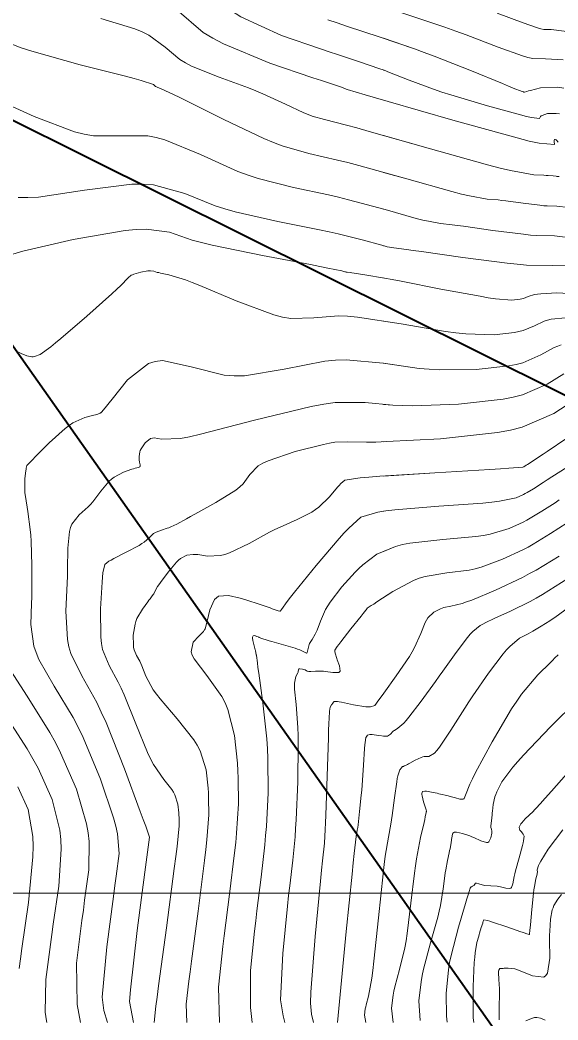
# Model space of a CAD drawing. Header units: millimetres. Extents: x 837475 to 838477, y 1189012 to 1191015.
# Drawn here: x 837785.9 to 837843.7, y 1190000.3 to 1190107.6 of the extents above; entities that cross this region are included whole.
import ezdxf

# ---------------------------------------------------------------- set-up
doc = ezdxf.new("R2010")
doc.units = ezdxf.units.MM
doc.header["$LTSCALE"] = 0.3
for name, color, linetype, lineweight in [('COORD', 253, 'Continuous', 20), ('CORREDORVIA', 94, 'Continuous', 40), ('VIA_Curvas', 250, 'Continuous', 80)]:
    doc.layers.add(name, color=color, linetype=linetype, lineweight=lineweight)
doc.layers.add('COTAS 10', color=7, linetype='Continuous', lineweight=9, true_color=0x6e3e2d)
doc.layers.add('COTAS INT', color=7, linetype='Continuous', lineweight=5, true_color=0x9fa19f)

msp = doc.modelspace()

# ---------------------------------------------------------------- linework, layer by layer
at = {"layer": 'COORD'}
msp.add_line((837476.51, 1190013.87), (838476.51, 1190013.87), dxfattribs=at)
at = {"layer": 'CORREDORVIA'}
msp.add_lwpolyline([(837918.48, 1189883.49), (837925.04, 1189453.38), (837902.5, 1189217.71), (837593.19, 1189234.4), (837666.02, 1189670.12), (837623.32, 1189818.02), (837548.5, 1190011.45), (837506.88, 1190461.6), (837936.28, 1190278.25), (837938.05, 1190355.4), (837933.05, 1190517.45), (837913.69, 1190646.74), (837916.91, 1190801.89), (837910.68, 1191000.96), (838213.03, 1190992.91), (838237.17, 1190821.34), (838237, 1190602.88), (838240.03, 1190437.2), (838238.1, 1190145.73), (838184.2, 1189898.28), (837758.84, 1190109.91), (837918.48, 1189883.49)], dxfattribs=at)
at = {"layer": 'COTAS 10'}
for points in [[(837826.7, 1190108.45), (837831.51, 1190106.83), (837832.69, 1190106.42), (837833.8, 1190106.02), (837837.24, 1190104.69), (837839.85, 1190103.75), (837840.44, 1190103.59), (837840.96, 1190103.48), (837842.35, 1190103.45), (837844.25, 1190103.32)], [(837785, 1190105.01), (837786.02, 1190104.63), (837787.16, 1190104.25), (837792.34, 1190102.81), (837797.2, 1190101.59), (837798.14, 1190101.34), (837798.91, 1190101.13), (837800.21, 1190100.68), (837800.45, 1190100.49), (837800.53, 1190100.44), (837800.63, 1190100.39), (837801.06, 1190100.21), (837802.39, 1190099.61), (837803.05, 1190099.28), (837803.84, 1190098.89), (837807.77, 1190096.93), (837812.07, 1190094.9), (837813.1, 1190094.47), (837814.06, 1190094.11), (837816.93, 1190093.27), (837820, 1190092.58), (837821.09, 1190092.3), (837822.28, 1190091.99), (837827.43, 1190090.55)], [(837824.92, 1190091.25), (837827.43, 1190090.55), (837832.29, 1190089.19), (837833.3, 1190088.93), (837834.16, 1190088.72), (837836.07, 1190088.37), (837837.25, 1190088.29), (837837.65, 1190088.25), (837838.08, 1190088.2), (837839.92, 1190087.95), (837841.73, 1190087.72), (837842.15, 1190087.68), (837842.52, 1190087.65), (837843.56, 1190087.62), (837844.81, 1190087.48)], [(837795.3, 1190000), (837794.88, 1190001.29), (837794.7, 1190002.72), (837795.21, 1190008.14), (837795.92, 1190013.54), (837796.07, 1190014.7), (837796.21, 1190015.71), (837796.54, 1190018.14), (837796.36, 1190020.25), (837796.17, 1190021.06), (837795.92, 1190021.98), (837794.53, 1190026.12), (837792.68, 1190030.58), (837792.15, 1190031.69), (837791.61, 1190032.74), (837789.57, 1190036.12), (837787.91, 1190038.98), (837787.61, 1190039.71), (837787.36, 1190040.41), (837787.05, 1190042.71), (837787.13, 1190044.97), (837787.15, 1190045.65), (837787.16, 1190046.34), (837787.16, 1190049.05), (837787.08, 1190051.67), (837787.04, 1190052.32), (837786.98, 1190052.93), (837786.71, 1190054.87), (837786.46, 1190056.45), (837786.42, 1190056.84), (837786.4, 1190057.21), (837786.42, 1190058.38), (837786.52, 1190059.22), (837786.54, 1190059.39), (837786.56, 1190059.52), (837786.62, 1190059.78), (837787.01, 1190060.19), (837787.25, 1190060.43), (837787.53, 1190060.72), (837789.02, 1190062.22), (837790.73, 1190063.77), (837791.15, 1190064.09), (837791.56, 1190064.36), (837792.85, 1190064.95), (837793.8, 1190065.18), (837793.99, 1190065.23), (837794.14, 1190065.27), (837794.42, 1190065.36), (837794.5, 1190065.42), (837794.53, 1190065.44), (837794.55, 1190065.46), (837794.68, 1190065.56), (837795.18, 1190066.16), (837795.45, 1190066.5), (837795.78, 1190066.9), (837797.43, 1190068.98), (837799.7, 1190070.75), (837800.42, 1190070.97), (837801.18, 1190071.06), (837804.27, 1190070.39), (837807.83, 1190069.47), (837808.9, 1190069.4), (837810, 1190069.41), (837814.27, 1190070.14), (837818.63, 1190071), (837819.79, 1190071.1), (837820.93, 1190071.14), (837824.9, 1190070.77), (837828.77, 1190070.21), (837829.85, 1190070.12), (837830.94, 1190070.06), (837834.9, 1190070.1), (837838.39, 1190070.48), (837839.19, 1190070.64), (837839.9, 1190070.82), (837841.84, 1190071.66), (837843.26, 1190072.46), (837843.65, 1190072.61), (837844.03, 1190072.74)], [(837824.92, 1190070.77), (837828.77, 1190070.21)], [(837810.84, 1190000), (837810.63, 1190001.62), (837810.66, 1190005.6), (837811.09, 1190009.8), (837811.21, 1190010.9), (837811.34, 1190011.97), (837811.79, 1190015.6), (837812.19, 1190019.08), (837812.27, 1190020.06), (837812.35, 1190021.05), (837812.53, 1190024.65), (837812.52, 1190028.35), (837812.47, 1190029.39), (837812.4, 1190030.45), (837811.97, 1190034.33), (837811.53, 1190037.5), (837811.45, 1190038.11), (837811.38, 1190038.6), (837811.28, 1190039.38), (837811.28, 1190039.43), (837811.27, 1190039.46), (837811.27, 1190039.5), (837811.23, 1190039.67), (837811.17, 1190039.93), (837811.15, 1190040.02), (837811.12, 1190040.13), (837811, 1190040.57), (837810.9, 1190041), (837810.88, 1190041.09), (837810.87, 1190041.18), (837810.87, 1190041.38), (837810.92, 1190041.49), (837810.93, 1190041.5), (837810.95, 1190041.52), (837811.04, 1190041.53), (837811.14, 1190041.5), (837811.17, 1190041.5), (837811.2, 1190041.49), (837811.32, 1190041.45), (837811.47, 1190041.39), (837811.53, 1190041.37), (837811.59, 1190041.34), (837811.87, 1190041.23), (837812.42, 1190041.04), (837812.65, 1190040.97), (837812.92, 1190040.89), (837814.18, 1190040.54), (837815.44, 1190040.17), (837815.7, 1190040.08), (837815.93, 1190039.99), (837816.44, 1190039.74), (837816.66, 1190039.64), (837816.71, 1190039.66), (837816.74, 1190039.7), (837816.81, 1190040.01), (837816.9, 1190040.45), (837816.94, 1190040.57), (837817, 1190040.69), (837817.27, 1190041.12), (837817.61, 1190041.68), (837817.71, 1190041.89), (837817.81, 1190042.11), (837818.16, 1190043.09), (837818.72, 1190044.33), (837818.95, 1190044.72), (837819.22, 1190045.13), (837820.44, 1190046.75), (837821.89, 1190048.35), (837822.3, 1190048.74), (837822.71, 1190049.11), (837824.22, 1190050.26), (837826.23, 1190051.11), (837826.97, 1190051.3), (837827.77, 1190051.46), (837831.32, 1190051.84), (837834.87, 1190052.17), (837835.68, 1190052.29), (837836.41, 1190052.42), (837838.45, 1190053.01), (837839.93, 1190053.71), (837840.32, 1190053.92), (837840.69, 1190054.12), (837841.96, 1190054.89), (837843.36, 1190055.79), (837843.82, 1190056.09)], [(837826.23, 1190051.11), (837824.92, 1190050.56)], [(837843.68, 1190039.45), (837843.32, 1190039.11), (837843.11, 1190038.9), (837842.86, 1190038.65), (837841.52, 1190037.33), (837839.76, 1190035.23), (837839.24, 1190034.48), (837838.7, 1190033.67), (837836.61, 1190030.14), (837834.83, 1190026.83), (837834.49, 1190026.16), (837834.2, 1190025.59), (837833.73, 1190024.42), (837833.61, 1190024.06), (837833.55, 1190024), (837833.48, 1190023.96), (837833.15, 1190023.98), (837832.68, 1190024.12), (837832.54, 1190024.16), (837832.38, 1190024.2), (837831.74, 1190024.36), (837831.06, 1190024.52)], [(837831.06, 1190024.52), (837830.88, 1190024.56), (837830.7, 1190024.6), (837830.08, 1190024.74), (837829.57, 1190024.83), (837829.46, 1190024.84), (837829.36, 1190024.85), (837829.12, 1190024.8), (837829.05, 1190024.58), (837829.05, 1190024.47), (837829.07, 1190024.34), (837829.24, 1190023.69), (837829.44, 1190023.06), (837829.48, 1190022.94), (837829.51, 1190022.84), (837829.55, 1190022.67), (837829.54, 1190022.64), (837829.53, 1190022.63), (837829.53, 1190022.61), (837829.52, 1190022.53), (837829.42, 1190022.06), (837829.36, 1190021.8), (837829.29, 1190021.48), (837828.91, 1190019.86), (837828.47, 1190017.56), (837828.36, 1190016.82), (837828.25, 1190016.03), (837827.88, 1190012.8), (837827.49, 1190009.56), (837827.36, 1190008.77), (837827.22, 1190008.02), (837826.66, 1190005.69), (837826.16, 1190003.82), (837826.06, 1190003.36), (837825.97, 1190002.92), (837825.81, 1190001.55), (837825.99, 1190000)], [(837842.31, 1190000.24), (837841.8, 1190000.47), (837841.41, 1190000.55), (837841.29, 1190000.54), (837841.16, 1190000.53), (837840.66, 1190000.37), (837840.22, 1190000.18)]]:
    msp.add_lwpolyline(points, dxfattribs=at)
at = {"layer": 'COTAS INT'}
for points in [[(837824.99, 1190102.21), (837824.43, 1190102.41), (837822.45, 1190103.09), (837819.99, 1190103.91), (837819.11, 1190104.2), (837818.15, 1190104.52), (837813.99, 1190105.93), (837809.59, 1190107.95), (837808.48, 1190108.65), (837807.42, 1190109.42), (837803.99, 1190112.72), (837801.32, 1190115.75), (837800.74, 1190116.34), (837800.23, 1190116.83), (837798.98, 1190117.72), (837798.12, 1190118.03), (837797.85, 1190118.16), (837797.58, 1190118.3), (837796.5, 1190118.98), (837794.43, 1190120.35), (837793.53, 1190120.94), (837792.48, 1190121.61), (837787.52, 1190124.77), (837781.59, 1190128.24)], [(837802.73, 1190108.71), (837805.56, 1190106.28), (837806.59, 1190105.65), (837807.73, 1190105.04), (837812.73, 1190102.99), (837817.36, 1190101.42), (837818.27, 1190101.11), (837819.01, 1190100.86), (837820.33, 1190100.42), (837820.59, 1190100.32), (837820.67, 1190100.3), (837820.75, 1190100.27), (837821.03, 1190100.15), (837822.95, 1190099.57), (837824.06, 1190099.25), (837825.42, 1190098.86)], [(837829.74, 1190093.84), (837823.39, 1190095.65), (837822.08, 1190096.02), (837820.97, 1190096.32), (837818.59, 1190096.92), (837817.28, 1190097.3), (837816.84, 1190097.47), (837816.37, 1190097.66), (837814.4, 1190098.59), (837811.98, 1190099.7), (837811.23, 1190100.02), (837810.44, 1190100.33), (837807.28, 1190101.47), (837804.32, 1190102.67), (837803.66, 1190103.01), (837803.06, 1190103.37), (837801.47, 1190104.7), (837799.71, 1190106), (837799.01, 1190106.34), (837798.21, 1190106.67), (837794.56, 1190107.78)], [(837844.3, 1190100.3), (837843.62, 1190100.39), (837841.8, 1190100.34), (837840.71, 1190100.05), (837840.5, 1190100), (837840.34, 1190099.95), (837840.07, 1190099.87), (837840.04, 1190099.88), (837840.01, 1190099.88), (837839.98, 1190099.89), (837839.83, 1190099.93), (837838.88, 1190100.3), (837838.35, 1190100.52), (837837.7, 1190100.78), (837834.37, 1190102.14), (837830.39, 1190103.72), (837829.32, 1190104.12), (837828.26, 1190104.5), (837824.58, 1190105.77), (837820.97, 1190106.96), (837819.96, 1190107.29), (837818.94, 1190107.63)], [(837837.15, 1190108.35), (837839.93, 1190107.32), (837841.48, 1190106.76), (837841.83, 1190106.67), (837842.14, 1190106.6), (837842.96, 1190106.58), (837844.35, 1190106.42), (837845.01, 1190106.26), (837845.8, 1190106.06), (837849.64, 1190104.93), (837853.71, 1190103.69), (837854.63, 1190103.42), (837855.47, 1190103.18), (837857.78, 1190102.6), (837859.35, 1190102.31), (837859.73, 1190102.26), (837860.08, 1190102.23), (837861.14, 1190102.21), (837863.22, 1190102.41), (837864.22, 1190102.51), (837865.39, 1190102.64), (837871.14, 1190103.27), (837874.92, 1190103.63)], [(837828.26, 1190104.5), (837824.92, 1190105.65)], [(837843.83, 1190097.54), (837843.48, 1190097.59), (837842.54, 1190097.56), (837841.99, 1190097.37), (837841.88, 1190097.32), (837841.8, 1190097.26), (837841.69, 1190097.05), (837840.85, 1190097.13), (837840.31, 1190097.25), (837839.64, 1190097.42), (837836.11, 1190098.39), (837832.15, 1190099.58), (837831.2, 1190099.88), (837830.32, 1190100.18), (837827.7, 1190101.15), (837825.57, 1190101.99), (837824.99, 1190102.21), (837824.92, 1190102.23)], [(837825.11, 1190087.26), (837821.16, 1190088.32), (837820.09, 1190088.59), (837819.03, 1190088.84), (837815.26, 1190089.62), (837811.47, 1190090.59), (837810.39, 1190090.96), (837809.3, 1190091.36), (837805.26, 1190093.18), (837801.45, 1190094.75), (837800.5, 1190095), (837799.6, 1190095.18), (837796.75, 1190095.16), (837793.77, 1190095.16), (837792.79, 1190095.34), (837791.74, 1190095.61), (837787.42, 1190097.24), (837783.51, 1190099)], [(837824.92, 1190099), (837825.42, 1190098.86), (837832.39, 1190096.85), (837839.29, 1190094.95), (837840.6, 1190094.62), (837841.66, 1190094.38), (837843.3, 1190094.24), (837843.27, 1190094.58), (837843.26, 1190094.64), (837843.26, 1190094.7), (837843.29, 1190094.79), (837843.34, 1190094.79), (837843.36, 1190094.78), (837843.38, 1190094.78), (837843.48, 1190094.76), (837843.6, 1190094.64), (837843.64, 1190094.58), (837843.69, 1190094.5)], [(837843.82, 1190090.81), (837843.64, 1190090.81), (837843.57, 1190090.82), (837843.49, 1190090.83), (837843.17, 1190090.87), (837842.62, 1190090.92), (837842.41, 1190090.93), (837842.17, 1190090.94), (837841.09, 1190090.98), (837838.58, 1190091.44), (837837.45, 1190091.72), (837836.12, 1190092.06), (837829.74, 1190093.84), (837824.92, 1190095.21)], [(837845.19, 1190081.21), (837843.04, 1190081.25), (837840.3, 1190081.31), (837839.3, 1190081.39), (837838.21, 1190081.5), (837833.44, 1190082.12), (837829, 1190082.76), (837828.12, 1190082.88), (837827.4, 1190082.98), (837826.04, 1190083.15), (837825.33, 1190083.28), (837825, 1190083.36), (837824.62, 1190083.46), (837822.79, 1190083.97), (837820.05, 1190084.66), (837819.1, 1190084.87), (837818.06, 1190085.09), (837813.59, 1190085.98), (837809.01, 1190087.02), (837807.89, 1190087.34), (837806.84, 1190087.67), (837803.59, 1190089), (837800.23, 1190089.92), (837799.1, 1190089.99), (837797.9, 1190089.99), (837792.83, 1190089.33), (837787.86, 1190088.6), (837786.72, 1190088.55), (837785.67, 1190088.56)], [(837845.58, 1190084.17), (837843.3, 1190084.44), (837841.41, 1190084.48), (837840.72, 1190084.53), (837839.97, 1190084.61), (837836.68, 1190085.03), (837833.54, 1190085.48), (837832.88, 1190085.57), (837832.32, 1190085.64), (837831.06, 1190085.76), (837829.75, 1190086), (837829.15, 1190086.14), (837828.45, 1190086.32), (837825.11, 1190087.26), (837824.92, 1190087.31)], [(837846.08, 1190078.17), (837843.57, 1190078.33), (837841.83, 1190078.23), (837841.46, 1190078.19), (837841.15, 1190078.14), (837840.46, 1190077.93), (837839.97, 1190077.72), (837839.8, 1190077.68), (837839.6, 1190077.64), (837838.73, 1190077.54), (837836.96, 1190077.69), (837836.19, 1190077.8), (837835.31, 1190077.95), (837831.1, 1190078.73), (837826.82, 1190079.57), (837825.88, 1190079.75), (837825.04, 1190079.91), (837822.92, 1190080.27), (837821.77, 1190080.44), (837821.54, 1190080.47), (837821.36, 1190080.49), (837821.03, 1190080.53), (837820.91, 1190080.56), (837820.85, 1190080.57), (837820.79, 1190080.59), (837820.47, 1190080.68), (837818.94, 1190080.99), (837818.1, 1190081.16), (837817.08, 1190081.35), (837811.93, 1190082.33), (837806.54, 1190083.44), (837805.39, 1190083.71), (837804.38, 1190083.98), (837801.93, 1190084.82), (837799.42, 1190085.17), (837798.38, 1190085.12), (837797.18, 1190085), (837791.59, 1190084.06), (837786.19, 1190082.79), (837785.12, 1190082.47)], [(837824.92, 1190083.38), (837825, 1190083.36)], [(837785.76, 1190071.96), (837786.01, 1190071.82), (837786.09, 1190071.78), (837786.19, 1190071.73), (837786.63, 1190071.56), (837787.14, 1190071.46), (837787.29, 1190071.47), (837787.45, 1190071.5), (837788.04, 1190071.71), (837789.18, 1190072.53), (837789.69, 1190072.94), (837790.27, 1190073.43), (837793.06, 1190075.83), (837795.76, 1190078.23), (837796.29, 1190078.72), (837796.73, 1190079.12), (837797.52, 1190079.93), (837797.83, 1190080.21), (837797.97, 1190080.27), (837798.13, 1190080.34), (837798.87, 1190080.54), (837799.62, 1190080.67), (837799.78, 1190080.69), (837799.92, 1190080.69), (837800.26, 1190080.65), (837800.63, 1190080.52), (837800.8, 1190080.49), (837800.99, 1190080.44), (837801.89, 1190080.26), (837803.65, 1190079.71), (837804.38, 1190079.43), (837805.21, 1190079.1), (837809.09, 1190077.46), (837813.15, 1190075.97), (837814.1, 1190075.73), (837814.97, 1190075.57), (837817.46, 1190075.63), (837820.1, 1190075.87), (837821.07, 1190075.83), (837822.13, 1190075.73), (837826.82, 1190074.99), (837831.6, 1190074.16), (837832.72, 1190074.02), (837833.77, 1190073.91), (837836.82, 1190073.82), (837839, 1190074.06), (837839.49, 1190074.16), (837839.94, 1190074.27), (837841.15, 1190074.79), (837842.21, 1190075.3), (837842.56, 1190075.4), (837842.93, 1190075.48), (837844.48, 1190075.65)], [(837825.04, 1190079.91), (837824.92, 1190079.93)], [(837824.92, 1190075.29), (837826.82, 1190074.99)], [(837844.32, 1190069.62), (837842.53, 1190068.52), (837839.86, 1190067.36), (837838.88, 1190067.12), (837837.79, 1190066.9), (837832.98, 1190066.38), (837828.1, 1190066.21), (837826.97, 1190066.22), (837825.94, 1190066.25), (837822.98, 1190066.56), (837819.73, 1190066.55), (837818.51, 1190066.38), (837817.15, 1190066.13), (837811.07, 1190064.65), (837805.28, 1190063.14), (837804.1, 1190062.88), (837803.11, 1190062.7), (837801.07, 1190062.61), (837800.29, 1190062.77), (837800.1, 1190062.74), (837799.91, 1190062.68), (837799.32, 1190062.21), (837798.89, 1190061.57), (837798.81, 1190061.41), (837798.75, 1190061.25), (837798.67, 1190060.74), (837798.7, 1190060.32), (837798.71, 1190060.22), (837798.72, 1190060.13), (837798.78, 1190059.87), (837798.79, 1190059.7), (837798.77, 1190059.67), (837798.75, 1190059.64), (837798.61, 1190059.58), (837798.25, 1190059.49), (837798.09, 1190059.44), (837797.9, 1190059.38), (837797.01, 1190059.08), (837795.99, 1190058.54), (837795.72, 1190058.33), (837795.46, 1190058.1), (837794.57, 1190057.03), (837793.7, 1190055.9), (837793.45, 1190055.61), (837793.19, 1190055.34), (837792.24, 1190054.49), (837791.46, 1190053.49), (837791.31, 1190053.12), (837791.19, 1190052.71), (837791.01, 1190050.92), (837790.99, 1190048.64), (837790.97, 1190047.92), (837790.95, 1190047.17), (837790.81, 1190044.16), (837790.97, 1190041.11), (837791.13, 1190040.34), (837791.33, 1190039.61), (837792.51, 1190037.22), (837794.13, 1190034.36), (837794.62, 1190033.32), (837795.13, 1190032.19), (837797.12, 1190027.22), (837798.81, 1190022.65), (837799.13, 1190021.78), (837799.39, 1190021.06), (837799.79, 1190019.89), (837799.58, 1190018.3), (837799.3, 1190016.13), (837798.48, 1190009.89), (837797.75, 1190003.52), (837797.64, 1190002.25), (837798.07, 1190000)], [(837800.28, 1190000), (837800.49, 1190001.75), (837800.62, 1190002.72), (837800.78, 1190003.92), (837801.62, 1190010.15), (837802.46, 1190016.52), (837802.62, 1190017.81), (837802.75, 1190018.9), (837802.98, 1190021.1), (837802.97, 1190021.99), (837802.96, 1190022.24), (837802.94, 1190022.49), (837802.84, 1190023.44), (837802.53, 1190024.43), (837802.38, 1190024.72), (837802.2, 1190025.01), (837801.33, 1190026.09), (837800.23, 1190027.69), (837799.91, 1190028.3), (837799.58, 1190028.99), (837798.31, 1190032.07), (837797.06, 1190035.19), (837796.75, 1190035.9), (837796.44, 1190036.54), (837795.45, 1190038.31), (837794.75, 1190040.05), (837794.63, 1190040.68), (837794.55, 1190041.38), (837794.52, 1190044.42), (837794.7, 1190047.25), (837794.75, 1190047.81), (837794.8, 1190048.28), (837794.98, 1190049.15), (837795.44, 1190049.51), (837795.67, 1190049.64), (837795.95, 1190049.8), (837797.3, 1190050.49), (837798.69, 1190051.22), (837798.98, 1190051.4), (837799.24, 1190051.57), (837799.83, 1190052.09), (837800.23, 1190052.49), (837800.36, 1190052.57), (837800.5, 1190052.65), (837801.08, 1190052.86), (837801.71, 1190053.05), (837801.89, 1190053.11), (837802.07, 1190053.19), (837802.72, 1190053.5), (837803.76, 1190054.07), (837804.19, 1190054.3), (837804.67, 1190054.57), (837806.91, 1190055.81), (837809.07, 1190057.16), (837809.51, 1190057.49), (837809.87, 1190057.81), (837810.58, 1190058.83), (837811.48, 1190059.76), (837811.96, 1190060.03), (837812.54, 1190060.29), (837815.45, 1190061.28), (837818.48, 1190062.05), (837819.13, 1190062.18), (837819.7, 1190062.28), (837821.06, 1190062.34), (837823.11, 1190062.29), (837824.1, 1190062.31), (837825.27, 1190062.35), (837831.06, 1190062.65), (837837.19, 1190063.32), (837838.57, 1190063.6), (837839.82, 1190063.91), (837843.23, 1190065.38), (837845.37, 1190066.77)], [(837825.94, 1190066.25), (837824.92, 1190066.35)], [(837803.8, 1190000), (837803.74, 1190001.96), (837804.02, 1190004.43), (837804.15, 1190005.45), (837804.3, 1190006.6), (837805.01, 1190011.96), (837805.7, 1190017.38), (837805.84, 1190018.56), (837805.95, 1190019.61), (837806.16, 1190022.29), (837806.15, 1190024.11), (837806.13, 1190024.64), (837806.09, 1190025.16), (837805.88, 1190027.11), (837805.23, 1190029.17), (837804.92, 1190029.76), (837804.56, 1190030.36), (837802.76, 1190032.61), (837800.93, 1190034.73), (837800.54, 1190035.24), (837800.2, 1190035.72), (837799.4, 1190037.19), (837798.96, 1190038.29), (837798.85, 1190038.55), (837798.74, 1190038.77), (837798.39, 1190039.4), (837798.14, 1190040.02), (837798.09, 1190040.24), (837798.07, 1190040.49), (837798.05, 1190041.57), (837798.24, 1190042.75), (837798.34, 1190043.05), (837798.45, 1190043.35), (837799.03, 1190044.36), (837799.62, 1190045.17), (837799.74, 1190045.33), (837799.85, 1190045.48), (837800.09, 1190045.79), (837800.22, 1190045.97), (837800.25, 1190046.03), (837800.29, 1190046.09), (837800.39, 1190046.32), (837800.67, 1190046.79), (837800.81, 1190046.99), (837800.97, 1190047.22), (837801.79, 1190048.33), (837802.7, 1190049.42), (837802.92, 1190049.63), (837803.13, 1190049.82), (837803.8, 1190050.18), (837804.5, 1190050.25), (837804.73, 1190050.24), (837804.98, 1190050.22), (837806.03, 1190050.06), (837807.42, 1190050.12), (837807.89, 1190050.25), (837808.39, 1190050.42), (837810.49, 1190051.43), (837812.7, 1190052.62), (837813.27, 1190052.91), (837813.82, 1190053.18), (837815.66, 1190054), (837817.24, 1190054.79), (837817.63, 1190055.05), (837818, 1190055.32), (837819.14, 1190056.44), (837819.99, 1190057.46), (837820.18, 1190057.66), (837820.35, 1190057.84), (837820.77, 1190058.23), (837822.42, 1190058.46), (837823.37, 1190058.54), (837824.53, 1190058.63), (837830.46, 1190059.01), (837836.36, 1190059.36), (837837.49, 1190059.43), (837838.41, 1190059.49), (837839.91, 1190059.6), (837840, 1190059.64), (837840.02, 1190059.66), (837840.04, 1190059.67), (837840.11, 1190059.71), (837840.26, 1190059.81), (837840.33, 1190059.85), (837840.41, 1190059.9), (837840.81, 1190060.16), (837841.69, 1190060.74), (837842.07, 1190060.99), (837842.52, 1190061.29), (837844.63, 1190062.73)], [(837825.27, 1190062.35), (837824.92, 1190062.34)], [(837807.32, 1190000), (837807.2, 1190003.78), (837807.56, 1190007.12), (837807.68, 1190008.17), (837807.82, 1190009.29), (837808.4, 1190013.78), (837808.94, 1190018.23), (837809.06, 1190019.31), (837809.15, 1190020.33), (837809.35, 1190023.47), (837809.33, 1190026.24), (837809.29, 1190027.03), (837809.24, 1190027.83), (837808.92, 1190030.79), (837808.21, 1190033.61), (837807.91, 1190034.33), (837807.56, 1190035.01), (837805.96, 1190037.24), (837804.58, 1190039.02), (837804.38, 1190039.43), (837804.26, 1190039.8), (837804.49, 1190040.82), (837805.11, 1190041.47), (837805.24, 1190041.61), (837805.35, 1190041.72), (837805.58, 1190041.98), (837805.67, 1190042.1), (837805.69, 1190042.13), (837805.71, 1190042.16), (837805.77, 1190042.27), (837805.87, 1190042.64), (837805.92, 1190042.84), (837805.98, 1190043.08), (837806.27, 1190044.28), (837806.79, 1190045.41), (837806.99, 1190045.6), (837807.22, 1190045.75), (837808.27, 1190045.84), (837809.52, 1190045.55), (837809.88, 1190045.45), (837810.24, 1190045.34), (837811.59, 1190044.91), (837812.75, 1190044.51), (837812.98, 1190044.42), (837813.19, 1190044.35), (837813.62, 1190044.19), (837813.79, 1190044.16), (837813.83, 1190044.17), (837813.87, 1190044.19), (837813.96, 1190044.33), (837814.57, 1190045.18), (837814.93, 1190045.64), (837815.38, 1190046.2), (837817.69, 1190049.04), (837820.17, 1190051.96), (837820.72, 1190052.56), (837821.21, 1190053.08), (837822.49, 1190054.24), (837824.33, 1190054.79), (837825.17, 1190054.92), (837826.15, 1190055.04), (837830.89, 1190055.43), (837835.61, 1190055.76), (837836.58, 1190055.86), (837837.41, 1190055.96), (837839.18, 1190056.31), (837839.96, 1190056.68), (837840.17, 1190056.79), (837840.37, 1190056.89), (837841.04, 1190057.3), (837842.08, 1190057.97), (837842.52, 1190058.25), (837843.01, 1190058.56), (837845.33, 1190060.03)], [(837824.92, 1190058.65), (837830.46, 1190059.01)], [(837824.92, 1190054.88), (837825.17, 1190054.92)], [(837814.34, 1190000), (837814.15, 1190000.73), (837813.88, 1190002.44), (837814.12, 1190007.42), (837814.63, 1190012.49), (837814.74, 1190013.63), (837814.86, 1190014.66), (837815.18, 1190017.42), (837815.43, 1190019.94), (837815.49, 1190020.81), (837815.55, 1190021.76), (837815.72, 1190025.83), (837815.78, 1190029.88), (837815.77, 1190030.82), (837815.74, 1190031.68), (837815.55, 1190034.13), (837815.39, 1190035.77), (837815.37, 1190036.12), (837815.38, 1190036.43), (837815.53, 1190037.15), (837815.72, 1190037.52), (837815.76, 1190037.6), (837815.78, 1190037.68), (837815.81, 1190037.87), (837815.85, 1190037.96), (837815.89, 1190037.97), (837815.94, 1190037.98), (837816.22, 1190037.93), (837816.51, 1190037.84), (837816.57, 1190037.82), (837816.63, 1190037.8), (837816.75, 1190037.73), (837816.93, 1190037.69), (837817.02, 1190037.69), (837817.12, 1190037.69), (837817.63, 1190037.72), (837818.3, 1190037.72), (837818.5, 1190037.71), (837818.7, 1190037.69), (837819.5, 1190037.56), (837820.12, 1190037.57), (837820.21, 1190037.64), (837820.27, 1190037.73), (837820.21, 1190038.28), (837819.97, 1190038.92), (837819.92, 1190039.06), (837819.87, 1190039.19), (837819.77, 1190039.55), (837819.72, 1190039.78), (837819.71, 1190039.83), (837819.71, 1190039.87), (837819.7, 1190039.97), (837819.96, 1190040.36), (837820.13, 1190040.58), (837820.34, 1190040.85), (837821.44, 1190042.25), (837822.53, 1190043.63), (837822.74, 1190043.89), (837822.91, 1190044.1), (837823.18, 1190044.44), (837823.18, 1190044.45), (837823.19, 1190044.46), (837823.61, 1190044.75), (837823.88, 1190044.92), (837824.21, 1190045.14), (837825.94, 1190046.28), (837828.14, 1190047.44), (837828.77, 1190047.68), (837829.4, 1190047.87), (837831.74, 1190048.26), (837834.12, 1190048.57), (837834.77, 1190048.71), (837835.41, 1190048.89), (837837.72, 1190049.72), (837839.9, 1190050.75), (837840.47, 1190051.04), (837841.02, 1190051.35), (837842.89, 1190052.48), (837844.65, 1190053.62)], [(837817.42, 1190000), (837817.21, 1190000.91), (837817.08, 1190002.06), (837817.13, 1190003.27), (837817.58, 1190009.24), (837818.16, 1190015.17), (837818.28, 1190016.35), (837818.38, 1190017.34), (837818.58, 1190019.24), (837818.67, 1190020.7), (837818.7, 1190021.42), (837818.74, 1190022.26), (837818.88, 1190026.43), (837819.02, 1190030.56), (837819.04, 1190031.38), (837819.06, 1190032.06), (837819.12, 1190033.34), (837819.17, 1190033.69), (837819.19, 1190033.77), (837819.22, 1190033.85), (837819.36, 1190034.11), (837819.51, 1190034.3), (837819.54, 1190034.34), (837819.56, 1190034.38), (837819.63, 1190034.47), (837819.98, 1190034.45), (837820.18, 1190034.42), (837820.43, 1190034.38), (837821.72, 1190034.11), (837823.04, 1190033.89), (837823.31, 1190033.87), (837823.53, 1190033.87), (837823.99, 1190034.01), (837824.45, 1190034.65), (837824.68, 1190034.97), (837824.96, 1190035.34), (837826.31, 1190037.2), (837827.71, 1190039.27), (837828.02, 1190039.78), (837828.28, 1190040.26), (837828.94, 1190041.77), (837829.41, 1190042.94), (837829.56, 1190043.2), (837829.71, 1190043.43), (837830.34, 1190044.05), (837831.04, 1190044.42), (837831.23, 1190044.49), (837831.43, 1190044.55), (837832.17, 1190044.68), (837833.37, 1190044.97), (837833.86, 1190045.14), (837834.41, 1190045.35), (837836.98, 1190046.42), (837839.86, 1190047.78), (837840.62, 1190048.18), (837841.35, 1190048.57), (837843.81, 1190050.06)], [(837819.99, 1190000), (837820.94, 1190009.78), (837821.55, 1190015.93), (837821.67, 1190017.14), (837821.78, 1190018.13), (837822, 1190019.97), (837822.12, 1190020.65), (837822.16, 1190020.92), (837822.2, 1190021.23), (837822.37, 1190022.64), (837822.55, 1190024.4), (837822.59, 1190024.93), (837822.64, 1190025.47), (837822.78, 1190027.61), (837822.9, 1190029.43), (837822.93, 1190029.79), (837822.96, 1190030.07), (837823.03, 1190030.58), (837823.09, 1190030.66), (837823.11, 1190030.69), (837823.13, 1190030.72), (837823.22, 1190030.85), (837823.45, 1190030.92), (837823.57, 1190030.92), (837823.7, 1190030.91), (837824.38, 1190030.8), (837825.08, 1190030.72), (837825.23, 1190030.73), (837825.36, 1190030.75), (837825.69, 1190030.96), (837825.94, 1190031.23), (837826.02, 1190031.3), (837826.11, 1190031.36), (837826.48, 1190031.58), (837827.12, 1190032.14), (837827.38, 1190032.43), (837827.67, 1190032.78), (837828.99, 1190034.51), (837830.51, 1190036.59), (837830.91, 1190037.16), (837831.32, 1190037.71), (837832.73, 1190039.7), (837833.97, 1190041.33), (837834.26, 1190041.68), (837834.53, 1190041.97), (837835.31, 1190042.63), (837836.2, 1190043.07), (837836.54, 1190043.23), (837836.91, 1190043.4), (837838.58, 1190044.15), (837840.7, 1190045.2), (837841.35, 1190045.56), (837842.03, 1190045.96), (837844.74, 1190047.65)], [(837825.94, 1190046.28), (837824.92, 1190045.61)], [(837845.48, 1190045.06), (837843.34, 1190043.48), (837843.07, 1190043.29), (837842.81, 1190043.11), (837841.87, 1190042.53), (837840.96, 1190042.01), (837840.71, 1190041.87), (837840.46, 1190041.73), (837839.56, 1190041.24), (837838.51, 1190040.37), (837838.16, 1190040), (837837.78, 1190039.56), (837836.21, 1190037.5), (837834.54, 1190035.07), (837834.1, 1190034.41), (837833.67, 1190033.75), (837832.18, 1190031.39), (837830.95, 1190029.54), (837830.67, 1190029.19), (837830.43, 1190028.92), (837829.8, 1190028.54), (837829.3, 1190028.54), (837829.15, 1190028.51), (837828.98, 1190028.46), (837828.34, 1190028.17), (837827.75, 1190027.84), (837827.63, 1190027.77), (837827.52, 1190027.71), (837827.28, 1190027.59), (837827.17, 1190027.54), (837827.15, 1190027.53), (837827.13, 1190027.52), (837827.1, 1190027.49), (837827.08, 1190027.48), (837827.08, 1190027.48), (837827.07, 1190027.48), (837827.04, 1190027.49), (837827, 1190027.49), (837827, 1190027.49), (837826.99, 1190027.49), (837826.97, 1190027.48), (837826.92, 1190027.41), (837826.9, 1190027.37), (837826.86, 1190027.33), (837826.69, 1190027.11), (837826.47, 1190026.48), (837826.41, 1190026.19), (837826.35, 1190025.83), (837826.12, 1190024.11), (837825.88, 1190022.21), (837825.81, 1190021.74), (837825.73, 1190021.3), (837825.46, 1190019.91), (837825.13, 1190017.84), (837825.02, 1190016.97), (837824.9, 1190015.96), (837824.41, 1190011.24), (837823.91, 1190006.57), (837823.79, 1190005.59), (837823.67, 1190004.75), (837823.32, 1190002.84), (837823.07, 1190001.91), (837823.02, 1190001.68), (837822.98, 1190001.46), (837822.9, 1190000.77), (837823.05, 1190000)], [(837792.38, 1190000), (837792.02, 1190001.94), (837791.94, 1190006.38), (837792.54, 1190010.96), (837792.69, 1190012.07), (837792.83, 1190013.13), (837793.29, 1190016.38), (837793.33, 1190019.43), (837793.21, 1190020.35), (837793.04, 1190021.31), (837791.94, 1190025.03), (837790.23, 1190028.96), (837789.68, 1190030.05), (837789.08, 1190031.13), (837786.64, 1190035.03), (837784.49, 1190038.35)], [(837824.92, 1190035.3), (837824.96, 1190035.34)], [(837828.86, 1190000.23), (837828.73, 1190002.32), (837828.97, 1190004.38), (837829.09, 1190005.04), (837829.24, 1190005.73), (837830, 1190008.55), (837830.77, 1190011.29), (837830.93, 1190011.95), (837831.07, 1190012.55), (837831.36, 1190014.36), (837831.52, 1190015.73), (837831.57, 1190016.07), (837831.62, 1190016.39), (837831.81, 1190017.4), (837832, 1190018.23), (837832.04, 1190018.45), (837832.08, 1190018.65), (837832.2, 1190019.32), (837832.28, 1190019.85), (837832.3, 1190019.97), (837832.32, 1190020.07), (837832.37, 1190020.33), (837832.55, 1190020.43), (837832.65, 1190020.43), (837832.78, 1190020.42), (837833.42, 1190020.28), (837834.21, 1190020.03), (837834.42, 1190019.94), (837834.63, 1190019.86), (837835.38, 1190019.5), (837836, 1190019.31), (837836.13, 1190019.32), (837836.24, 1190019.38), (837836.48, 1190019.81), (837836.57, 1190020.34), (837836.58, 1190020.45), (837836.58, 1190020.55), (837836.54, 1190020.74), (837836.48, 1190020.93), (837836.48, 1190021.02), (837836.48, 1190021.12), (837836.52, 1190021.65), (837836.59, 1190022.3), (837836.61, 1190022.49), (837836.63, 1190022.68), (837836.71, 1190023.4), (837836.9, 1190024.22), (837836.99, 1190024.48), (837837.1, 1190024.75), (837837.63, 1190025.82), (837838.82, 1190027.42), (837839.35, 1190028.03), (837839.96, 1190028.7), (837842.89, 1190031.72), (837845.79, 1190034.6)], [(837783.94, 1190033.59), (837786.65, 1190029.39), (837787.26, 1190028.32), (837787.82, 1190027.3), (837789.35, 1190023.94), (837790.15, 1190020.64), (837790.26, 1190019.64), (837790.3, 1190018.62), (837790.04, 1190014.63), (837789.46, 1190010.54), (837789.31, 1190009.45), (837789.16, 1190008.37), (837788.66, 1190004.63), (837788.6, 1190001.12), (837788.74, 1190000.19), (837788.78, 1190000)], [(837825.08, 1190030.72), (837824.92, 1190030.74)], [(837846.46, 1190028.77), (837842.97, 1190024.84), (837842.3, 1190024.08), (837841.75, 1190023.48), (837840.86, 1190022.5), (837840.72, 1190022.39), (837840.66, 1190022.32), (837840.57, 1190022.25), (837840.17, 1190021.86), (837839.78, 1190021.43), (837839.7, 1190021.33), (837839.64, 1190021.24), (837839.52, 1190020.97), (837839.54, 1190020.77), (837839.56, 1190020.71), (837839.58, 1190020.66), (837839.72, 1190020.49), (837839.87, 1190020.31), (837839.91, 1190020.25), (837839.94, 1190020.2), (837840.03, 1190019.99), (837839.99, 1190019.5), (837839.94, 1190019.27)], [(837785.65, 1190025.28), (837786.76, 1190022.85), (837787.27, 1190019.96), (837787.3, 1190018.93), (837787.28, 1190017.8), (837786.79, 1190012.88), (837786.09, 1190007.96), (837785.93, 1190006.82), (837785.78, 1190005.79)], [(837834.63, 1190000), (837834.58, 1190000.51), (837834.55, 1190001.15), (837834.56, 1190003.87), (837834.69, 1190006.45), (837834.73, 1190007), (837834.78, 1190007.47), (837834.96, 1190008.6), (837835.16, 1190009.26), (837835.21, 1190009.43), (837835.26, 1190009.6), (837835.44, 1190010.2), (837835.59, 1190010.68), (837835.62, 1190010.77), (837835.64, 1190010.85), (837835.71, 1190011.02), (837836.11, 1190010.94), (837836.35, 1190010.87), (837836.64, 1190010.77), (837838.18, 1190010.27), (837839.7, 1190009.75), (837839.99, 1190009.65), (837840.23, 1190009.57), (837840.6, 1190009.44), (837840.61, 1190009.44), (837840.61, 1190009.44), (837840.62, 1190009.44), (837840.63, 1190009.44), (837840.63, 1190009.44), (837840.63, 1190009.45), (837840.63, 1190009.47), (837840.63, 1190009.48), (837840.67, 1190009.9), (837840.69, 1190010.15), (837840.72, 1190010.47), (837840.87, 1190012.12), (837841.05, 1190013.87), (837841.1, 1190014.25), (837841.14, 1190014.59), (837841.31, 1190015.43), (837841.43, 1190015.91), (837841.45, 1190016.02), (837841.46, 1190016.12), (837841.44, 1190016.39), (837841.59, 1190016.85), (837841.7, 1190017.07), (837841.85, 1190017.33), (837842.64, 1190018.6), (837844.21, 1190020.67)], [(837839.94, 1190019.27), (837839.87, 1190019), (837839.5, 1190017.68), (837839.11, 1190016.28), (837839.03, 1190015.97), (837838.96, 1190015.68), (837838.82, 1190014.9), (837838.68, 1190014.48), (837838.6, 1190014.41), (837838.51, 1190014.37), (837838.06, 1190014.41), (837837.49, 1190014.57), (837837.31, 1190014.6), (837837.14, 1190014.63), (837836.46, 1190014.68), (837835.83, 1190014.72), (837835.68, 1190014.74), (837835.55, 1190014.76), (837835.17, 1190014.87), (837834.92, 1190014.95), (837834.87, 1190014.95), (837834.82, 1190014.95), (837834.74, 1190014.86), (837834.69, 1190014.74), (837834.66, 1190014.72), (837834.64, 1190014.7), (837834.5, 1190014.64), (837834.37, 1190014.58), (837834.34, 1190014.56), (837834.31, 1190014.53), (837834.25, 1190014.42), (837834.03, 1190013.69), (837833.9, 1190013.27), (837833.75, 1190012.77), (837832.98, 1190010.22), (837832.19, 1190007.21), (837832.04, 1190006.43), (837831.9, 1190005.67), (837831.65, 1190003.1), (837831.71, 1190000.69), (837831.78, 1190000.03)], [(837837.36, 1190000.27), (837837.35, 1190000.54), (837837.37, 1190001.73), (837837.39, 1190003), (837837.39, 1190003.32), (837837.38, 1190003.63), (837837.32, 1190004.63), (837837.28, 1190005.36), (837837.29, 1190005.5), (837837.31, 1190005.61), (837837.44, 1190005.79), (837837.69, 1190005.8), (837837.78, 1190005.81), (837837.89, 1190005.82), (837838.34, 1190005.85), (837839.05, 1190005.75), (837839.32, 1190005.67), (837839.61, 1190005.56), (837840.94, 1190005), (837842.16, 1190004.87), (837842.38, 1190005.03), (837842.56, 1190005.28), (837842.81, 1190006.91), (837842.78, 1190008.9), (837842.78, 1190009.37), (837842.79, 1190009.8), (837842.88, 1190011.1), (837843.07, 1190012.08), (837843.15, 1190012.32), (837843.24, 1190012.55), (837843.65, 1190013.25), (837844.05, 1190013.75)]]:
    msp.add_lwpolyline(points, dxfattribs=at)
at = {"layer": 'VIA_Curvas', "elevation": 1705.28}
msp.add_lwpolyline([(838041.85, 1190952.65), (838036.74, 1190647.96, 0.047448), (838038.43, 1190626.33), (838092.2, 1190318.42), (838105.06, 1190244.77, -0.677898), (837923.79, 1190133.09), (837840.86, 1190194.75, 0.749125), (837665.3, 1190062.22), (837745.55, 1189850.11, -0.106451), (837752.74, 1189802.4), (837723.49, 1189335.31)], format="xyb", dxfattribs=at)

doc.saveas('drawing.dxf')
